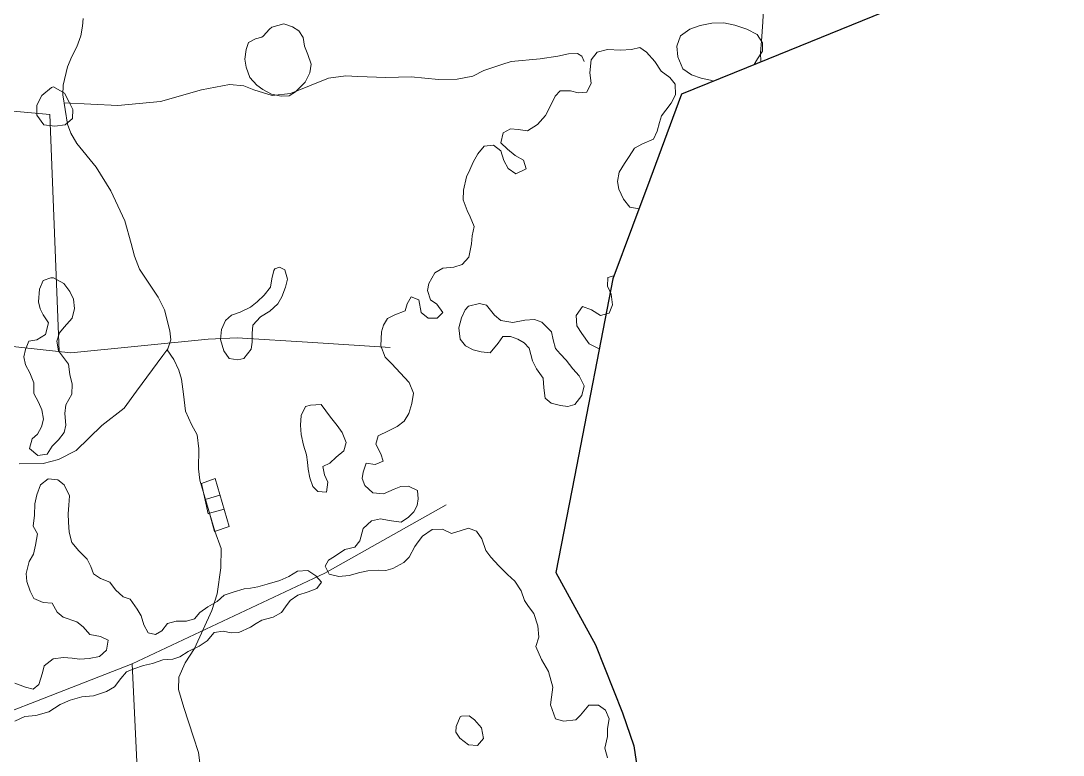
# Model space of a CAD drawing. Header units: metres. Extents: x 4652992 to 4879070, y 2074171 to 2309877.
# Drawn here: x 4654327.2 to 4654477.5, y 2309556.5 to 2309662.4 of the extents above; entities that cross this region are included whole.
import ezdxf

# ---------------------------------------------------------------- set-up
doc = ezdxf.new("R2010")
doc.units = ezdxf.units.M
doc.header["$MEASUREMENT"] = 0
doc.linetypes.add('DGN Style 3', pattern=[92.779933, 66.271381, -26.508552])
for name, color, linetype, lineweight in [('Level 20', 30, 'DGN Style 3', 0), ('Level 35', 4, 'Continuous', 0), ('Level 37', 3, 'Continuous', 0), ('Level 40', 1, 'Continuous', 0)]:
    doc.layers.add(name, color=color, linetype=linetype, lineweight=lineweight)
doc.layers.add('Limite', color=38, linetype='Continuous', lineweight=0, plot=False)

msp = doc.modelspace()

# ---------------------------------------------------------------- linework, layer by layer
at = {"layer": 'Level 20', "linetype": 'Continuous'}
for points in [[(4654435.850221, 2309687.481424, 1269.223471), (4654434.434481, 2309684.549099, 1269.535971), (4654433.579091, 2309682.214176, 1269.842221), (4654432.614797, 2309676.811929, 1270.229721), (4654432.382185, 2309675.90523, 1270.329721), (4654432.059165, 2309674.176348, 1270.529721), (4654432.062582, 2309672.545413, 1270.642221), (4654431.992394, 2309671.567145, 1270.742221), (4654431.790566, 2309669.958317, 1271.017221), (4654431.815671, 2309669.468938, 1271.104721), (4654432.222982, 2309668.942552, 1271.217221), (4654432.985012, 2309668.506907, 1271.317221), (4654434.012941, 2309667.580905, 1271.529721), (4654434.363808, 2309666.012377, 1271.792221), (4654434.315546, 2309664.062558, 1272.317221), (4654434.190502, 2309662.283235, 1272.579721), (4654434.009013, 2309659.461769, 1272.967221), (4654433.892032, 2309657.831323, 1273.329721), (4654433.909357, 2309656.488015, 1273.757092)], [(4654336.202395, 2309662.73883, 1286.139961), (4654336.127885, 2309661.639704, 1286.177461), (4654335.886117, 2309660.230099, 1286.239961), (4654335.312172, 2309658.669721, 1286.427461), (4654334.573307, 2309657.269051, 1286.677461), (4654333.958278, 2309655.777987, 1286.902461), (4654333.344449, 2309653.139086, 1287.014961), (4654333.275227, 2309651.714951, 1287.077461), (4654333.930878, 2309647.487437, 1287.314961), (4654334.456174, 2309646.206093, 1287.339961), (4654335.311894, 2309644.722881, 1287.289961), (4654338.077402, 2309641.281977, 1286.914961), (4654340.180308, 2309637.892168, 1286.902461), (4654342.216329, 2309633.54841, 1286.989961), (4654343.153079, 2309630.308549, 1287.064961), (4654343.592702, 2309628.460552, 1287.164961), (4654344.315207, 2309626.569917, 1287.277461), (4654347.043166, 2309622.520677, 1287.352461), (4654347.938802, 2309620.733058, 1287.377461), (4654348.717674, 2309617.680534, 1287.477461), (4654348.863251, 2309616.407647, 1287.427461), (4654348.407853, 2309615.081886, 1287.377461), (4654347.69891, 2309614.144375, 1287.452461), (4654343.910056, 2309608.959959, 1289.252461), (4654342.144154, 2309606.526266, 1289.714961), (4654338.921004, 2309604.022434, 1291.014961), (4654335.208998, 2309600.40733, 1292.002461), (4654332.654875, 2309599.145416, 1292.427461), (4654330.469894, 2309598.525063, 1292.764961), (4654326.962046, 2309598.477087, 1293.039961)], [(4654333.448767, 2309650.595995, 1287.140323), (4654341.233103, 2309650.176478, 1285.327823), (4654347.361389, 2309650.768074, 1283.452823), (4654353.294364, 2309652.441046, 1281.215323), (4654357.319491, 2309653.214354, 1279.527823), (4654359.36735, 2309653.04672, 1279.127823), (4654360.803967, 2309652.44518, 1278.802823), (4654363.478359, 2309651.616954, 1278.302823), (4654366.096279, 2309651.952662, 1277.902823), (4654371.602743, 2309654.146877, 1277.052823), (4654374.095944, 2309654.455384, 1276.715323), (4654375.812004, 2309654.372219, 1276.465323), (4654379.845655, 2309654.231286, 1275.540323), (4654383.50663, 2309654.350524, 1274.802823), (4654387.453647, 2309653.946285, 1274.040323), (4654390.14106, 2309654.013012, 1273.715323), (4654392.379218, 2309654.434479, 1273.552823), (4654393.999116, 2309655.253723, 1273.302823), (4654396.585356, 2309656.097276, 1272.965323), (4654397.935168, 2309656.564701, 1273.352823), (4654402.112517, 2309656.943, 1273.265323), (4654404.63235, 2309657.29274, 1273.315323), (4654406.200282, 2309657.674579, 1273.340323), (4654407.469959, 2309657.711772, 1273.215323), (4654408.116386, 2309657.306822, 1272.965323), (4654408.457339, 2309656.529022, 1272.877823)], [(4654348.311196, 2309614.954065, 1287.387686), (4654349.297809, 2309613.527586, 1287.650186), (4654349.993894, 2309611.998708, 1287.675186), (4654350.401329, 2309610.719589, 1287.700186), (4654350.700483, 2309608.557042, 1287.900186), (4654350.956702, 2309606.111556, 1288.000186), (4654351.809335, 2309604.160824, 1288.025186), (4654352.664474, 2309602.679637, 1288.050186), (4654352.888567, 2309600.68312, 1288.250186), (4654352.845326, 2309597.755483, 1288.687686), (4654353.02319, 2309596.152751, 1288.925186), (4654355.193252, 2309588.782982, 1288.700186), (4654356.104964, 2309586.258878, 1288.650186), (4654356.076453, 2309583.503812, 1288.487686), (4654355.531761, 2309579.763396, 1288.337686), (4654354.766269, 2309577.342771, 1288.687686), (4654352.272026, 2309571.835627, 1289.362686), (4654350.921557, 2309569.769543, 1289.712686), (4654350.020139, 2309567.736963, 1289.787686), (4654349.976162, 2309565.959492, 1289.587686), (4654350.713561, 2309563.338257, 1289.550186), (4654352.117801, 2309559.08136, 1289.325186), (4654352.836584, 2309556.846047, 1289.337686), (4654353.095521, 2309554.991556, 1289.437686)]]:
    msp.add_polyline3d(points, dxfattribs=at)
at = {"layer": 'Level 35'}
for p, q in [((4654355.934343, 2309593.967939, 1290.350681), (4654353.779591, 2309593.335843, 1290.39636)), ((4654354.451667, 2309591.368336, 1290.454775), (4654356.519056, 2309591.963486, 1290.35246))]:
    msp.add_line(p, q, dxfattribs=at)
msp.add_polyline3d([(4654355.152933, 2309588.730512, 1290.548525), (4654354.451668, 2309591.368336, 1290.454775), (4654354.237867, 2309591.276326, 1290.454775), (4654353.257222, 2309595.683401, 1290.329775), (4654355.225536, 2309596.397796, 1290.348525), (4654357.243955, 2309589.478465, 1290.354666), (4654355.152933, 2309588.730512, 1290.548525)], dxfattribs=at)
at = {"layer": 'Level 37', "extrusion": (0.1162427401114255, 0.0704042895739514, 0.9907223937011695), "elevation": 704919.592206, "flags": 128}
msp.add_lwpolyline([(-435677.144512, -5129367.290333), (-435647.20653, -5129384.030435), (-435642.768973, -5129377.94775)], dxfattribs=at)
at = {"layer": 'Level 37', "extrusion": (-0.1093025082875704, 0.7370438130338945, 0.6669478085656354), "elevation": 1194386.012679, "flags": 128}
msp.add_lwpolyline([(-4942792.575205, -1067365.285869), (-4942821.983229, -1067378.572597), (-4942840.730928, -1067389.309347)], dxfattribs=at)
at = {"layer": 'Level 37', "extrusion": (0.1036050496690018, -0.0462820301081666, 0.9935411251539367), "elevation": 376608.057316, "flags": 128}
msp.add_lwpolyline([(4007071.189313, -3286065.044724), (4007095.151796, -3286088.839013), (4007061.720461, -3286105.814011)], dxfattribs=at)
at = {"layer": 'Level 37'}
msp.add_polyline3d([(4654318.044034, 2309616.279107, 1293.966912), (4654334.447095, 2309614.503604, 1292.229412), (4654354.218017, 2309616.482296, 1287.504412), (4654358.418314, 2309616.698595, 1284.679412), (4654369.338366, 2309616.022871, 1276.279412), (4654380.477704, 2309615.291352, 1275.379412)], dxfattribs=at)
at = {"layer": 'Level 40', "color": 3}
for points in [[(4654360.029221, 2309659.305354, 1282.382011), (4654359.710458, 2309658.28983, 1282.369511), (4654359.528677, 2309656.883737, 1282.357011), (4654359.710172, 2309655.74082, 1282.382011), (4654360.237417, 2309654.21345, 1282.444511), (4654361.233313, 2309653.129906, 1282.494511), (4654362.106454, 2309652.492588, 1282.532011), (4654363.355117, 2309651.818923, 1282.632011), (4654364.758945, 2309651.520711, 1282.694511), (4654365.92819, 2309651.578642, 1282.707011), (4654366.842833, 2309652.146016, 1282.669511), (4654368.24233, 2309653.568056, 1282.494511), (4654368.88301, 2309654.916569, 1282.332011), (4654369.077698, 2309656.141532, 1282.232011), (4654368.605376, 2309657.536353, 1282.182011), (4654368.11817, 2309658.757122, 1282.169511), (4654367.937335, 2309660.018433, 1282.169511), (4654367.316302, 2309660.947236, 1282.157011), (4654366.380464, 2309661.570879, 1282.132011), (4654365.158274, 2309662.000679, 1282.082011), (4654363.429889, 2309661.492326, 1282.044511), (4654363.094406, 2309661.222073, 1282.044511), (4654362.149333, 2309660.1882, 1282.019511), (4654361.967695, 2309660.056612, 1282.019511), (4654361.047919, 2309659.81659, 1282.044511), (4654360.029221, 2309659.305354, 1282.382011)], [(4654427.08844, 2309653.708549, 1277.087978), (4654426.674597, 2309653.857474, 1277.044511), (4654425.308465, 2309654.145312, 1276.932011), (4654423.929427, 2309654.616692, 1276.819511), (4654422.687077, 2309655.503893, 1276.707011), (4654421.929692, 2309657.228937, 1276.582011), (4654421.812743, 2309658.760835, 1276.482011), (4654422.344246, 2309660.247755, 1276.469511), (4654423.697268, 2309661.194988, 1276.469511), (4654425.160584, 2309661.753624, 1276.469511), (4654426.862084, 2309662.071347, 1276.532011), (4654428.59018, 2309662.141958, 1276.607011), (4654430.146193, 2309661.775718, 1276.807011), (4654431.891306, 2309661.211108, 1277.007011), (4654433.402345, 2309660.435731, 1277.132011), (4654434.141931, 2309659.225938, 1277.207011), (4654434.162275, 2309658.019067, 1277.294511), (4654433.436, 2309656.942258, 1277.407011), (4654432.973159, 2309656.106526, 1277.501892)], [(4654411.791517, 2309556.077118, 1279.350761), (4654411.438898, 2309557.466556, 1279.325761), (4654411.810731, 2309559.14454, 1279.225761), (4654411.818121, 2309560.324317, 1279.225761), (4654412.048988, 2309561.68363, 1279.225761), (4654411.542636, 2309562.93489, 1279.325761), (4654410.491098, 2309563.674796, 1279.350761), (4654409.129138, 2309563.666436, 1279.325761), (4654407.939053, 2309562.25549, 1279.325761), (4654407.225889, 2309561.550495, 1279.350761), (4654405.459709, 2309561.349452, 1279.375761), (4654404.308459, 2309561.701119, 1279.375761), (4654403.584542, 2309563.716666, 1279.300761), (4654403.758431, 2309564.854128, 1279.300761), (4654403.948043, 2309566.283009, 1279.300761), (4654403.281104, 2309568.520406, 1279.325761), (4654402.305222, 2309570.245491, 1279.325761), (4654401.497316, 2309572.164218, 1279.250761), (4654401.894682, 2309573.481216, 1279.375761), (4654401.779784, 2309575.105651, 1279.375761), (4654401.179634, 2309576.912495, 1279.350761), (4654400.43556, 2309577.928757, 1279.350761), (4654399.829497, 2309578.791778, 1279.350761), (4654399.351634, 2309580.153964, 1279.050761), (4654398.437445, 2309581.576472, 1278.800761), (4654397.373579, 2309582.531314, 1278.713261), (4654396.143628, 2309583.766396, 1278.663261), (4654394.976685, 2309585.0152, 1278.650761), (4654394.248615, 2309586.003625, 1278.650761), (4654393.699595, 2309587.69024, 1278.663261), (4654392.909243, 2309588.783756, 1278.663261), (4654391.765144, 2309589.193768, 1278.713261), (4654390.707621, 2309588.897525, 1278.800761), (4654389.341499, 2309588.441783, 1278.975761), (4654388.016992, 2309589.07618, 1279.188261), (4654386.513433, 2309589.012389, 1279.800761), (4654385.14441, 2309588.081395, 1280.675761), (4654384.489225, 2309587.266322, 1281.738261), (4654384.044547, 2309586.576199, 1282.463261), (4654383.20315, 2309585.035008, 1283.125761), (4654382.443437, 2309584.276272, 1283.488261), (4654380.878955, 2309583.394995, 1283.975761), (4654379.856517, 2309583.119577, 1284.288261), (4654378.821931, 2309583.144742, 1284.313261), (4654377.255366, 2309583.067227, 1284.738261), (4654376.086153, 2309582.799393, 1285.038261), (4654374.587581, 2309582.407091, 1285.338261), (4654373.062536, 2309582.259516, 1285.438261), (4654371.687169, 2309582.579608, 1285.388261), (4654371.093001, 2309583.742219, 1285.125761), (4654371.58065, 2309584.599907, 1284.763261), (4654372.429842, 2309585.127639, 1284.250761), (4654373.932042, 2309586.114005, 1283.938261), (4654375.360446, 2309586.464657, 1283.750761), (4654376.107286, 2309587.405164, 1283.525761), (4654376.593577, 2309589.185427, 1282.950761), (4654377.760707, 2309590.257022, 1282.313261), (4654379.091018, 2309590.573127, 1281.913261), (4654380.341097, 2309590.344402, 1281.425761), (4654382.052261, 2309590.057894, 1280.788261), (4654383.140608, 2309590.822286, 1280.350761), (4654383.865236, 2309591.560197, 1279.925761), (4654384.36721, 2309592.473741, 1279.450761), (4654384.491866, 2309593.423761, 1278.813261), (4654384.394593, 2309594.668226, 1278.188261), (4654383.118768, 2309595.260491, 1277.900761), (4654382.034774, 2309595.208976, 1277.925761), (4654381.074618, 2309594.828467, 1278.050761), (4654379.511587, 2309594.184816, 1278.363261), (4654377.967233, 2309594.309897, 1278.438261), (4654376.841085, 2309595.369829, 1278.263261), (4654376.441649, 2309596.36391, 1278.038261), (4654376.594228, 2309597.306828, 1277.713261), (4654377.007448, 2309598.570189, 1277.313261), (4654378.334858, 2309598.411043, 1276.988261), (4654379.470438, 2309598.895677, 1276.675761), (4654379.141171, 2309599.931408, 1276.188261), (4654378.401679, 2309601.33923, 1275.763261), (4654378.765491, 2309602.525911, 1275.563261), (4654380.238317, 2309603.281754, 1275.588261), (4654381.465552, 2309603.891821, 1275.838261), (4654382.490892, 2309604.642491, 1276.125761), (4654383.161852, 2309605.751045, 1276.300761), (4654383.590122, 2309607.189075, 1276.425761), (4654383.850856, 2309608.669719, 1276.450761), (4654383.238104, 2309610.223798, 1276.238261), (4654380.647203, 2309612.995028, 1275.750761), (4654379.778795, 2309613.900152, 1275.550761), (4654379.124521, 2309615.524292, 1275.413261), (4654379.220622, 2309617.522802, 1275.413261), (4654379.527138, 2309618.486062, 1275.425761), (4654380.106443, 2309619.469184, 1275.413261), (4654381.137494, 2309620.010155, 1275.525761), (4654382.623194, 2309620.584228, 1275.650761), (4654382.908949, 2309621.582519, 1275.638261), (4654383.523338, 2309622.586465, 1275.625761), (4654384.60443, 2309622.16273, 1275.625761), (4654384.93578, 2309620.323236, 1275.675761), (4654385.944527, 2309619.501412, 1275.675761), (4654387.251902, 2309619.496108, 1275.675761), (4654388.061023, 2309620.331525, 1275.663261), (4654387.180468, 2309621.537233, 1275.538261), (4654386.303446, 2309622.176804, 1275.538261), (4654385.84318, 2309623.513601, 1275.550761), (4654386.065928, 2309624.498169, 1275.613261), (4654386.935248, 2309626.032257, 1275.800761), (4654388.065116, 2309626.72659, 1275.988261), (4654389.646005, 2309626.859959, 1276.225761), (4654390.843866, 2309627.239503, 1276.463261), (4654391.808376, 2309628.332888, 1276.725761), (4654392.204463, 2309630.225344, 1277.163261), (4654392.295486, 2309631.392164, 1277.163261), (4654392.576255, 2309632.718966, 1277.200761), (4654392.018623, 2309634.140027, 1277.025761), (4654391.562616, 2309635.029501, 1276.900761), (4654390.977786, 2309636.576478, 1276.700761), (4654391.042338, 2309637.988026, 1276.475761), (4654391.473509, 2309639.901307, 1276.150761), (4654391.941124, 2309640.912838, 1276.025761), (4654392.437386, 2309642.036079, 1275.825761), (4654393.094748, 2309643.207591, 1275.650761), (4654394.031335, 2309644.308079, 1275.575761), (4654395.381682, 2309644.47034, 1275.538261), (4654396.446273, 2309643.634311, 1275.638261), (4654396.864293, 2309642.248762, 1275.813261), (4654397.493546, 2309641.106976, 1276.063261), (4654398.579624, 2309640.35473, 1276.225761), (4654400.093971, 2309641.040513, 1276.175761), (4654399.710311, 2309642.328075, 1275.938261), (4654398.504655, 2309642.96199, 1275.800761), (4654397.405704, 2309643.896007, 1275.675761), (4654396.446366, 2309644.794512, 1275.575761), (4654396.755784, 2309646.233023, 1275.488261), (4654397.836244, 2309646.850675, 1275.475761), (4654398.91235, 2309646.75545, 1275.663261), (4654400.260521, 2309646.561274, 1275.813261), (4654401.734073, 2309647.43593, 1275.988261), (4654402.874731, 2309648.752253, 1276.113261), (4654403.702529, 2309650.356402, 1276.175761), (4654404.268961, 2309651.521293, 1276.175761), (4654405.007914, 2309652.31506, 1276.200761), (4654406.497148, 2309652.322996, 1276.238261), (4654407.578966, 2309652.018074, 1276.288261), (4654408.824059, 2309652.11786, 1276.475761), (4654409.454223, 2309653.415287, 1276.300761), (4654409.246711, 2309654.925787, 1275.938261), (4654409.460938, 2309656.805002, 1275.625761), (4654410.334518, 2309657.891767, 1275.388261), (4654411.798006, 2309658.263245, 1275.225761), (4654413.706079, 2309658.164645, 1275.063261), (4654415.279806, 2309658.270087, 1274.900761), (4654416.456181, 2309658.565848, 1274.688261), (4654417.437731, 2309657.869939, 1274.563261), (4654418.646195, 2309656.551075, 1274.738261), (4654419.539624, 2309655.163596, 1274.925761), (4654420.792512, 2309654.249923, 1275.125761), (4654421.583589, 2309653.27522, 1275.250761), (4654421.637164, 2309651.744377, 1275.475761), (4654420.972641, 2309650.544937, 1275.738261), (4654420.2394, 2309649.541473, 1275.913261), (4654419.577053, 2309648.698472, 1276.113261), (4654419.29846, 2309647.728109, 1276.263261), (4654418.976169, 2309646.471367, 1276.450761), (4654418.424061, 2309645.362331, 1276.650761), (4654416.874629, 2309644.655722, 1276.763261), (4654415.710402, 2309644.059378, 1276.775761), (4654414.954949, 2309642.853318, 1276.775761), (4654414.24963, 2309641.842751, 1276.775761), (4654413.514937, 2309640.601661, 1276.738261), (4654413.247766, 2309639.211902, 1276.738261), (4654413.443856, 2309638.120798, 1276.800761), (4654414.120341, 2309636.699254, 1276.950761), (4654415.035982, 2309635.514371, 1277.000761), (4654416.362326, 2309635.304808, 1277.022242)], [(4654333.512549, 2309651.990092, 1290.738261), (4654334.201466, 2309650.670711, 1290.657011), (4654334.72355, 2309649.612802, 1290.407011), (4654334.689437, 2309648.329449, 1290.182011), (4654333.602192, 2309647.402299, 1290.257011), (4654332.14638, 2309647.214998, 1290.382011), (4654330.527092, 2309647.421689, 1290.469511), (4654329.534424, 2309648.819619, 1290.432011), (4654329.52108, 2309650.261876, 1290.419511), (4654330.252037, 2309651.632104, 1290.432011), (4654331.657537, 2309652.771876, 1290.469511), (4654331.954686, 2309652.901779, 1290.507011), (4654333.512549, 2309651.990092, 1290.738261)], [(4654365.269936, 2309626.486995, 1282.932011), (4654365.693068, 2309625.137309, 1282.994511), (4654365.401945, 2309623.998972, 1283.244511), (4654364.86625, 2309622.597593, 1283.419511), (4654364.277038, 2309621.56469, 1283.544511), (4654363.125179, 2309620.527123, 1283.732011), (4654361.786868, 2309619.684865, 1283.919511), (4654360.68984, 2309618.515058, 1284.132011), (4654360.558083, 2309617.306591, 1284.344511), (4654360.557948, 2309616.035055, 1284.582011), (4654360.455252, 2309615.055764, 1285.219511), (4654359.398854, 2309613.698188, 1285.944511), (4654358.494857, 2309613.514254, 1286.607011), (4654357.273443, 2309613.706816, 1287.294511), (4654356.515403, 2309614.786878, 1287.394511), (4654355.996809, 2309616.456572, 1287.269511), (4654356.150526, 2309617.866451, 1286.869511), (4654356.748153, 2309619.163354, 1286.482011), (4654357.59285, 2309619.924237, 1286.069511), (4654358.866599, 2309620.398497, 1285.769511), (4654360.342975, 2309621.087333, 1285.394511), (4654361.30575, 2309621.847736, 1285.132011), (4654362.325329, 2309622.830253, 1284.782011), (4654363.213945, 2309623.993958, 1284.419511), (4654363.436035, 2309625.209007, 1284.044511), (4654363.713615, 2309626.409933, 1283.707011), (4654363.853653, 2309626.610865, 1283.594511), (4654364.51505, 2309626.886112, 1283.344511), (4654365.269936, 2309626.486995, 1282.932011)], [(4654333.403104, 2309624.497894, 1294.394511), (4654334.273285, 2309623.344309, 1294.207011), (4654334.808388, 2309622.246848, 1294.132011), (4654334.98628, 2309620.890707, 1293.932011), (4654334.609772, 2309619.52997, 1293.819511), (4654333.460135, 2309618.22029, 1293.769511), (4654332.812584, 2309617.394606, 1293.744511), (4654332.423294, 2309616.211905, 1293.732011), (4654332.669242, 2309614.780186, 1293.507011), (4654333.355611, 2309613.819023, 1293.419511), (4654334.110628, 2309612.898654, 1293.394511), (4654334.301302, 2309611.364476, 1293.419511), (4654334.622883, 2309610.000905, 1293.507011), (4654334.567486, 2309608.529336, 1293.594511), (4654333.711027, 2309606.999408, 1293.757011), (4654333.567808, 2309605.754098, 1293.919511), (4654333.723565, 2309604.083151, 1294.132011), (4654333.485539, 2309603.036747, 1294.232011), (4654332.651807, 2309601.937997, 1294.369511), (4654331.730252, 2309601.065507, 1294.494511), (4654331.026242, 2309599.90462, 1294.619511), (4654329.690546, 2309599.690984, 1294.669511), (4654328.49807, 2309600.722658, 1294.632011), (4654328.881561, 2309602.110749, 1294.519511), (4654329.610543, 2309602.799191, 1294.507011), (4654330.19063, 2309603.816824, 1294.444511), (4654330.48393, 2309604.965686, 1294.332011), (4654330.271714, 2309606.301431, 1294.207011), (4654329.763951, 2309607.391935, 1294.107011), (4654329.099717, 2309608.667904, 1293.982011), (4654329.107415, 2309610.18074, 1293.907011), (4654328.546747, 2309611.634274, 1293.882011), (4654327.902279, 2309612.759561, 1293.794511), (4654327.655146, 2309613.958536, 1293.844511), (4654327.893171, 2309615.004939, 1294.057011), (4654328.39881, 2309616.187168, 1294.094511), (4654329.556491, 2309616.387835, 1293.932011), (4654330.806141, 2309617.176847, 1294.007011), (4654331.225141, 2309618.818079, 1294.194511), (4654330.443967, 2309619.978149, 1294.382011), (4654330.003669, 2309620.876704, 1294.394511), (4654329.762336, 2309621.870289, 1294.382011), (4654329.908516, 2309623.697458, 1294.232011), (4654330.462445, 2309624.954792, 1294.207011), (4654331.552662, 2309625.347409, 1294.219511), (4654331.956389, 2309625.332079, 1294.219511), (4654333.403104, 2309624.497894, 1294.394511)], [(4654412.745211, 2309625.637637, 1278.70551), (4654411.841909, 2309625.379069, 1278.588261), (4654411.82033, 2309624.135086, 1278.463261), (4654412.323569, 2309622.965855, 1278.463261), (4654412.523919, 2309621.427427, 1278.463261), (4654412.034093, 2309620.2133, 1278.475761), (4654410.822634, 2309619.896714, 1278.475761), (4654409.513175, 2309620.70578, 1278.225761), (4654408.215865, 2309621.214262, 1278.038261), (4654407.284989, 2309619.904077, 1277.938261), (4654407.401571, 2309618.386956, 1277.925761), (4654408.128916, 2309617.279718, 1278.050761), (4654409.175556, 2309615.79377, 1278.363261), (4654410.620097, 2309615.108579, 1278.75045)], [(4654393.336106, 2309621.647341, 1276.950761), (4654394.370956, 2309621.383961, 1276.863261), (4654395.524769, 2309619.957297, 1276.663261), (4654396.451287, 2309619.154985, 1276.550761), (4654398.172463, 2309618.895824, 1276.550761), (4654399.890096, 2309619.204069, 1276.600761), (4654401.263477, 2309619.331586, 1276.650761), (4654402.353538, 2309618.934891, 1276.813261), (4654403.724655, 2309617.542368, 1276.975761), (4654403.990636, 2309616.371482, 1277.038261), (4654404.326177, 2309615.12326, 1277.100761), (4654404.993801, 2309614.357023, 1277.200761), (4654405.863655, 2309613.449869, 1277.350761), (4654406.829585, 2309612.220103, 1277.575761), (4654407.733856, 2309611.214741, 1277.775761), (4654408.432266, 2309609.754901, 1278.075761), (4654408.101549, 2309608.348273, 1278.275761), (4654407.120373, 2309607.077376, 1278.425761), (4654406.081893, 2309606.74536, 1278.438261), (4654405.046318, 2309606.88966, 1278.288261), (4654403.710984, 2309607.259332, 1278.013261), (4654402.846852, 2309607.956318, 1277.750761), (4654402.638986, 2309609.470205, 1277.388261), (4654402.549444, 2309610.86453, 1277.100761), (4654401.556271, 2309612.220494, 1276.863261), (4654400.989079, 2309613.378594, 1276.713261), (4654400.523771, 2309615.166714, 1276.438261), (4654399.80021, 2309615.947188, 1276.350761), (4654398.900209, 2309616.504223, 1276.263261), (4654397.802974, 2309616.872928, 1276.163261), (4654396.696387, 2309616.856405, 1276.038261), (4654396.060189, 2309615.885316, 1276.050761), (4654394.875331, 2309614.517179, 1276.413261), (4654393.594483, 2309614.634456, 1276.463261), (4654392.426963, 2309614.961417, 1276.400761), (4654391.351975, 2309615.533172, 1276.263261), (4654390.580375, 2309616.474952, 1276.063261), (4654390.373235, 2309618.107918, 1275.938261), (4654390.746269, 2309619.563409, 1275.938261), (4654391.306459, 2309620.702923, 1275.963261), (4654391.771939, 2309621.240405, 1275.963261), (4654393.336106, 2309621.647341, 1276.950761)], [(4654371.181457, 2309606.153757, 1279.069511), (4654371.856751, 2309605.213376, 1279.007011), (4654372.850058, 2309604.014722, 1279.044511), (4654373.566629, 2309603.004718, 1279.144511), (4654374.12118, 2309601.592535, 1279.369511), (4654373.78093, 2309600.378456, 1279.807011), (4654372.712989, 2309599.438205, 1280.257011), (4654371.756681, 2309598.587791, 1280.894511), (4654370.774641, 2309598.098648, 1281.707011), (4654371.004077, 2309596.916985, 1282.419511), (4654371.505155, 2309595.873129, 1282.807011), (4654371.281631, 2309594.42243, 1283.069511), (4654370.059704, 2309594.496844, 1283.057011), (4654369.334693, 2309595.242953, 1283.032011), (4654368.883332, 2309596.481081, 1282.957011), (4654368.64036, 2309597.725308, 1282.757011), (4654368.576698, 2309598.746552, 1282.457011), (4654368.436917, 2309599.816724, 1282.157011), (4654367.993328, 2309601.200675, 1281.832011), (4654367.640733, 2309602.709276, 1281.482011), (4654367.544236, 2309604.064037, 1281.132011), (4654367.642593, 2309605.487462, 1280.619511), (4654368.260919, 2309606.74903, 1280.069511), (4654368.970648, 2309606.982296, 1279.882011), (4654370.526801, 2309607.059326, 1279.619511), (4654371.181457, 2309606.153757, 1279.069511)], [(4654326.370206, 2309561.362928, 1300.094511), (4654327.8214, 2309562.063534, 1299.519511), (4654329.385503, 2309562.186261, 1299.457011), (4654331.284576, 2309562.715222, 1299.244511), (4654332.91417, 2309563.775143, 1299.044511), (4654334.344596, 2309564.394315, 1298.857011), (4654336.005618, 2309564.897068, 1298.582011), (4654337.692208, 2309565.046472, 1298.282011), (4654339.577966, 2309565.636625, 1297.782011), (4654340.73679, 2309566.32483, 1297.619511), (4654341.653295, 2309567.537094, 1297.382011), (4654342.473412, 2309568.484814, 1297.194511), (4654343.535847, 2309568.908476, 1296.832011), (4654344.931659, 2309569.391925, 1296.507011), (4654346.19753, 2309569.706071, 1296.169511), (4654347.681746, 2309570.195955, 1295.494511), (4654349.130285, 2309570.319151, 1294.644511), (4654350.171952, 2309570.661379, 1294.269511), (4654351.344621, 2309571.403874, 1293.794511), (4654352.959307, 2309572.178542, 1293.207011), (4654354.111739, 2309572.955085, 1292.832011), (4654355.109725, 2309574.146639, 1292.257011), (4654356.375065, 2309574.345303, 1292.082011), (4654357.563724, 2309574.129894, 1291.919511), (4654358.671964, 2309574.166158, 1291.657011), (4654360.347894, 2309574.954165, 1291.282011), (4654361.17281, 2309575.467101, 1291.032011), (4654361.98388, 2309575.925749, 1290.619511), (4654363.631057, 2309576.374212, 1290.232011), (4654364.78988, 2309577.062418, 1289.757011), (4654365.405499, 2309577.88869, 1289.332011), (4654366.069046, 2309578.789493, 1288.894511), (4654367.160235, 2309579.552698, 1288.244511), (4654368.637527, 2309580.015437, 1287.644511), (4654369.917775, 2309580.499354, 1287.157011), (4654370.554162, 2309581.407061, 1286.969511), (4654369.756386, 2309582.361342, 1286.969511), (4654368.59062, 2309583.120113, 1286.957011), (4654367.121843, 2309583.030965, 1287.194511), (4654365.881008, 2309582.247988, 1287.632011), (4654364.573068, 2309581.655491, 1288.007011), (4654362.762399, 2309581.132966, 1288.569511), (4654361.394279, 2309580.758096, 1288.869511), (4654360.325983, 2309580.538253, 1288.894511), (4654359.441947, 2309580.473906, 1289.419511), (4654357.842168, 2309579.984491, 1290.032011), (4654356.548605, 2309579.561766, 1290.482011), (4654355.531444, 2309578.635225, 1290.969511), (4654354.175045, 2309577.852716, 1291.569511), (4654353.042851, 2309577.042125, 1292.132011), (4654352.256817, 2309576.114646, 1292.419511), (4654351.13367, 2309575.793128, 1292.782011), (4654349.631341, 2309575.799221, 1293.094511), (4654348.358546, 2309575.45793, 1293.557011), (4654347.544821, 2309574.421872, 1294.094511), (4654346.624579, 2309573.875356, 1294.419511), (4654345.585567, 2309574.110538, 1294.782011), (4654344.958738, 2309575.281508, 1294.944511), (4654344.590727, 2309576.56012, 1295.232011), (4654344.003841, 2309577.547512, 1295.357011), (4654343.004222, 2309578.957755, 1295.357011), (4654341.999824, 2309579.328661, 1295.757011), (4654340.869202, 2309580.338637, 1295.894511), (4654340.071957, 2309581.408401, 1295.969511), (4654338.701161, 2309581.930242, 1296.132011), (4654337.718594, 2309582.613546, 1296.257011), (4654337.2952, 2309583.675, 1296.257011), (4654336.810564, 2309584.723116, 1296.257011), (4654335.585678, 2309585.930477, 1296.032011), (4654334.591919, 2309587.136901, 1295.857011), (4654334.190887, 2309588.626236, 1295.682011), (4654334.075303, 2309590.100826, 1295.544511), (4654334.033215, 2309591.296597, 1295.332011), (4654334.140774, 2309592.512142, 1295.219511), (4654334.235549, 2309593.904361, 1295.307011), (4654333.474511, 2309595.456293, 1295.532011), (4654332.560109, 2309596.18008, 1295.669511), (4654331.153637, 2309596.335233, 1295.769511), (4654330.061918, 2309595.456547, 1295.932011), (4654329.518203, 2309594.00501, 1296.157011), (4654329.254074, 2309592.742548, 1296.244511), (4654329.212558, 2309591.105558, 1296.294511), (4654329.00808, 2309589.509989, 1296.294511), (4654329.648755, 2309588.393308, 1296.369511), (4654329.348951, 2309586.764159, 1296.382011), (4654329.050739, 2309585.481456, 1296.269511), (4654328.434059, 2309584.42422, 1296.144511), (4654327.991, 2309582.686961, 1296.232011), (4654328.094331, 2309581.504527, 1296.332011), (4654328.557137, 2309580.144013, 1296.557011), (4654329.116332, 2309579.048042, 1296.719511), (4654330.453045, 2309578.50596, 1296.857011), (4654331.723715, 2309578.385322, 1297.007011), (4654332.465578, 2309577.098402, 1297.094511), (4654333.325659, 2309576.388422, 1296.969511), (4654335.287057, 2309575.687563, 1296.757011), (4654336.201459, 2309574.963777, 1296.719511), (4654337.195748, 2309573.872835, 1296.557011), (4654338.717253, 2309573.60173, 1296.494511), (4654339.795678, 2309573.067488, 1296.519511), (4654339.571493, 2309571.621448, 1296.557011), (4654338.581492, 2309570.688004, 1296.632011), (4654337.098339, 2309570.429084, 1296.694511), (4654335.738203, 2309570.312323, 1296.769511), (4654334.617179, 2309570.452733, 1296.882011), (4654333.366746, 2309570.539322, 1297.007011), (4654331.870278, 2309570.341595, 1297.344511), (4654330.601221, 2309569.334557, 1297.494511), (4654330.352, 2309568.357349, 1297.907011), (4654329.807222, 2309566.674848, 1298.407011), (4654329.022251, 2309565.978333, 1298.757011), (4654327.908681, 2309566.261369, 1299.207011), (4654326.354686, 2309566.858679, 1299.532011)], [(4654392.628175, 2309561.54253, 1280.213261), (4654393.667985, 2309560.387617, 1280.269511), (4654393.941369, 2309558.848761, 1280.382011), (4654393.066693, 2309557.868988, 1280.432011), (4654391.762143, 2309557.933557, 1280.413261), (4654390.539751, 2309558.897428, 1280.382011), (4654389.930937, 2309559.764491, 1280.344511), (4654389.970902, 2309560.614978, 1280.319511), (4654390.586024, 2309561.972126, 1280.257011), (4654390.768218, 2309562.103865, 1280.269511), (4654391.877856, 2309562.148173, 1280.107011), (4654392.628175, 2309561.54253, 1280.213261)]]:
    msp.add_polyline3d(points, dxfattribs=at)
at = {"layer": 'Limite', "color": 5, "linetype": 'Continuous', "lineweight": 30}
msp.add_polyline3d([(4654477.506121, 2309674.25314, 1287.178649), (4654431.840594, 2309655.64502, 1274.096254), (4654422.480444, 2309651.830821, 1272.008899), (4654417.925943, 2309639.483783, 1272.139775), (4654415.419352, 2309632.784583, 1272.661703), (4654412.569101, 2309625.166962, 1274.510797), (4654407.041913, 2309596.642344, 1275.240508), (4654404.36169, 2309582.810655, 1274.582964), (4654410.072423, 2309572.390405, 1275.1135), (4654413.950565, 2309562.562003, 1275.139402), (4654415.60696, 2309557.795599, 1277.117582), (4654417.796453, 2309542.946845, 1275.912938)], dxfattribs=at)

doc.saveas('drawing.dxf')
